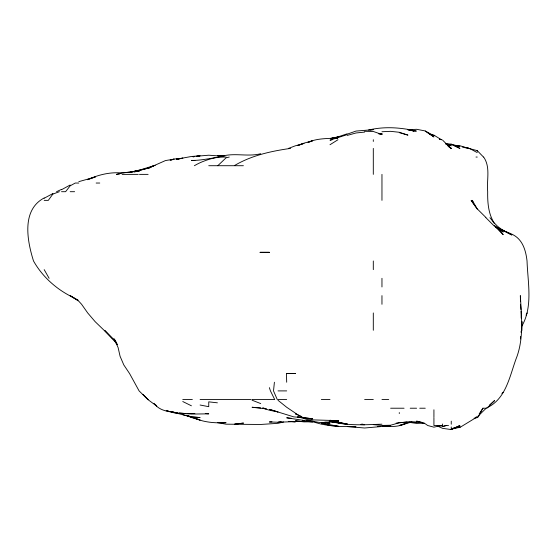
<?xml version="1.0" encoding="UTF-8"?>
<svg xmlns="http://www.w3.org/2000/svg" width="557" height="557" viewBox="0 0 557 557"><rect width="100%" height="100%" fill="white"/><g stroke="black" fill="none" stroke-linecap="round" stroke-linejoin="round"><path stroke-width="0.84" d="M274.406 382.234L273.515 390.896L277.275 399.557M521.436 326.82C533.272 307.032 527.751 282.775 527.04 260.982C525.885 250.991 522.995 240.206 513.477 235.005C508.179 232.123 502.247 230.577 496.914 227.729M521.631 323.29L521.993 321.612L521.902 330.273L521.08 332.508M521.101 331.763L521.484 330.273M520.475 301.692L520.349 295.628C521.422 315.847 523.865 336.693 517.063 356.257C509.739 374.875 506.647 399.515 485.892 408.218L482.898 408.218L478.268 416.88L477.231 417.646L474.077 418.216M526.045 315.116L527.214 312.95M479.166 413.99L482.898 408.218M59.383 191.699L52.845 194.094L48.299 200.36L44.184 200.36M486.915 408.218L494.553 400.594L489.603 404.953M477.913 416.281L485.892 408.49M217.794 165.714L226.065 157.826L229.247 157.053M501.878 393.423L503.215 392.351M329.995 144.729L337.981 139.73M234.727 165.422C251.687 155.403 271.252 151.128 290.559 148.392M194.4 165.714C204.008 159.943 215.169 157.45 226.065 155.326C237.581 153.454 249.32 156.691 260.711 153.725M61.507 189.721L70.168 185.015M44.184 197.958C21.333 209.982 27.133 240.68 33.511 260.982C41.775 275.659 54.767 287.781 69.583 295.628L78.105 300.279L70.168 295.628L78.829 301.26L81.594 304.289L87.7 312.95L95.094 321.612L113.015 338.935L104.813 330.545L117.52 344.435M44.184 198.229L52.845 193.592L52.845 194.094M452.82 428.458L459.908 427.442L477.231 416.88L475.657 417.304M56.542 191.699L61.507 189.38M437.161 425.889L442.585 428.34L451.247 429.572L459.908 425.541L452.033 428.981M307.951 142.432C317.218 138.045 327.808 138.742 337.793 137.941L330.858 138.428M297.717 145.551L304.011 143.135L312.672 140.733L308.738 142.244M288.54 148.392L295.349 145.809L304.011 143.386L297.717 145.614M333.142 138.512L347.317 133.757M348.104 133.854L355.979 131.076L373.301 129.656L370.147 130.08M335.509 137.767L338.656 136.695L330.781 138.456M347.317 134.606L329.995 140.162L332.355 139.73M170.163 160.256L174.097 159.03L182.759 158.348L176.465 159.051M150.425 167.587L133.945 171.862M170.95 160.075L174.097 159.135L165.436 160.576L148.12 168.263L153.983 165.714L148.12 168.096L133.945 171.828M451.247 429.322L459.908 426.732L459.908 427.442M155.229 165.269L139.459 170.129L130.798 172.183L139.459 170.191L130.798 172.036L122.923 172.907M347.317 135.386L355.979 132.984L364.64 132.072M448.503 425.541L446.213 425.541L442.585 426.537L442.585 423.995M78.829 181.638L95.365 176.987L87.491 179.702C98.401 174.766 110.091 171.862 122.136 172.99M283.541 421.969L278.027 423.313L260.711 424.469L226.065 424.183L217.404 422.617L226.065 422.686C214.849 423.278 203.27 422.366 192.994 417.499M443.309 426.244L446.213 425.541M411.881 421.962L399.278 425.541L407.94 422.38C400.33 426.947 391.369 426.968 382.826 426.077M177.251 159.065L191.42 156.489L200.081 155.807L196.934 156.259M452.82 428.333L459.908 426.732M441.179 425.541L433.924 427.156L427.769 425.541L425.263 423.786L416.601 421.12L421.329 422.122M368.574 130.032C384.393 126.272 400.65 127.462 416.364 131.076L413.837 130.972M178.038 159.044L182.759 158.174L176.465 159.003M134.731 171.855L139.459 171.02L122.136 172.886L116.462 174.376L119.706 173.993M196.148 156.273L208.743 155.208L223.705 156.28M407.153 421.914L396.131 423.132M331.568 138.428L338.656 137.502L330.781 138.401M379.596 133.993L381.963 133.743L381.963 134.481L380.229 134.362M382.756 426.168L385.945 425.854M194.887 413.552L187.089 413.593M300.55 421.398L278.027 422.241L269.365 421.962L271.969 421.844M390.617 425.743L364.64 427.999L347.317 426.578L355.979 426.718L338.656 426.446L321.333 422.93L329.995 425.541L338.656 426.314L329.995 425.541M377.632 426.592L380.229 426.384M382.756 425.966L385.152 425.806M407.94 129.788L416.601 129.294L425.263 130.951L433.924 136.938L425.263 131.076L433.924 135.692L432.35 135.233M361.173 424.246L362.906 424.162M381.963 131.731L390.617 131.334L399.278 132.274L407.94 135.121L399.278 132.629M424.399 423.055L416.601 423.411L408.727 422.269M382.826 425.994L388.02 425.827M297.083 421.301L295.349 421.35L304.011 421.468L302.277 421.357M381.963 424.19C364.487 424.754 347.067 426.063 329.995 421.217L347.317 423.94L329.995 421.712L343.377 423.306M324.801 422.136L329.995 422.039C318.764 424.643 308.265 419.212 297.542 416.88L299.972 417.193M378.495 133.798L381.963 133.743M439.703 139.271L441.91 139.73L439.515 139.104M447.654 145.649L451.247 148.392L447.25 145.099M226.065 157.053C214.389 156.754 203.214 160.722 191.42 160.395L194.887 160.458M476.005 157.053L477.231 157.053M208.743 165.714L243.388 165.714M122.136 174.376L138.24 174.376M139.459 174.376L148.12 174.376M78.829 183.037L75.265 183.037L70.168 185.822L65.594 191.699L61.507 191.699M96.152 183.037L99.759 183.037M70.168 191.699L74.617 191.699M286.444 373.573L295.349 373.573L286.444 373.573L286.688 382.234M278.027 390.896L286.688 390.896M182.759 399.557L192.353 399.557M200.081 399.557L251.019 399.557M252.049 399.557L274.719 399.557L270.437 390.896L269.365 387.644M278.027 399.557L286.688 399.557M321.333 399.557L329.995 399.557M364.64 399.557L373.301 399.557M381.963 399.557L388.723 399.557M390.617 408.218L404.069 408.218M410.21 408.218L416.601 408.218M419.741 408.218L425.263 408.218M442.585 425.541L433.924 425.541L433.924 417.541M364.64 131.299L373.301 131.466L381.963 134.481M361.173 424.629L364.64 424.719L361.173 424.42M446.053 143.922L451.247 144.068L459.908 148.392L451.247 144.312L459.908 146.421L456.761 145.955M224.332 156.037L217.404 155.612L222.918 156.218M299.68 421.196L295.349 420.932L304.011 421.879L312.672 421.774L321.333 424.162L329.361 425.541M185.356 413.489L174.097 412.821L166.223 410.69M262.368 408.009L264.025 408.114M453.844 145.321L459.908 145.725L468.569 148.392L464.629 147.619M312.672 421.907L304.011 421.308L312.672 421.774L286.688 417.806L291.415 418.314M288.422 421.371L295.349 421.851L289.292 421.384M260.711 407.898L252.049 407.264L266.079 408.866M177.565 412.862L174.097 412.556L191.42 416.88L200.081 417.534L190.557 416.88L182.759 414.673M179.298 413.016L191.42 414.067L208.743 413.851L205.275 413.538M439.376 425.833L442.585 426.119L442.432 425.541M373.301 424.636L381.963 425.437L390.617 425.235L399.278 422.749L407.94 422.025L422.902 422.728M446.053 144.159L451.247 144.653L446.519 144.054M306.371 420.827L312.672 421.447M217.404 402.822L208.743 401.848L208.743 406.68L200.081 405.016M302.395 417.499L304.011 417.708L293.797 416.88L269.365 409.346L278.027 411.943L269.365 410.217L263.008 408.218L266.19 408.796M329.995 420.243L338.656 421.357L329.995 420.417L338.656 420.66L312.672 419.874L304.011 417.701L312.672 418.794L304.011 417.813L301.434 416.88L295.349 413.461M323.694 422.54L329.995 423.431L326.061 422.443M462.268 147.027L468.569 147.932M167.016 410.788L168.59 411.094M170.163 411.4L174.097 412.173C166.71 411.658 158.46 409.834 154.052 403.282M338.656 422.714L347.317 424.497M302.437 420.25L304.011 420.591M429.99 134.223L433.924 135.114L441.346 139.73M469.356 148.594L477.231 150.613L483.497 157.053M447.313 144.764L451.247 145.781L445.732 143.803M297.717 414.526L295.349 413.754L301.581 416.532M192.994 417.444L200.081 419.971L191.42 417.513L185.92 415.118M188.259 415.724L190.619 416.594M499.274 228.906L503.215 230.368L511.869 235.005L503.215 230.612L497.582 226.344L494.553 223.232M252.049 400.191L260.711 403.581M496.127 227.326L503.215 230.368L495.34 226.706M182.759 401.527L191.42 405.802M469.474 148.392L477.231 152.597M495.995 227.291L503.215 232.018L495.305 226.344L503.215 234.622L494.553 225.453M448.357 146.484L451.247 148.392M295.349 413.085L286.688 407.271L278.027 400.309M148.12 399.752L156.775 406.116L155.688 404.925M147.904 399.557L139.09 390.896L129.586 373.573L123.8 364.919L120.075 356.257L118.112 347.596L114.282 338.935L116.671 343.265M485.892 217.481L477.231 208.868L471.152 200.36L477.231 209.021L472.294 200.36L472.928 201.933M485.892 217.683L494.553 226.344M142.919 394.363L148.12 399.557M442.585 140.092L450.822 148.392M116.141 342.263L113.475 338.935L117.2 344.706M489.937 217.683L494.038 222.946M44.184 269.644L49.12 278.305M483.657 157.053C490.78 167.253 486.491 180.217 487.681 191.699C487.5 202.692 488.329 214.16 494.553 223.608M520.53 304.289L520.927 309.511M521.06 311.231L521.199 318.144M520.53 336.47L520.53 338.935M477.231 150.613L477.231 151.198M451.247 421.169L451.247 424.204M451.247 426.961L451.247 429.572M433.924 409.785L433.924 416.88M399.278 412.57L399.278 413.559M381.963 174.376L381.963 200.36M381.963 278.305L381.963 286.966M381.963 295.628L381.963 304.289M373.301 139.73L373.301 141.45M373.301 148.392L373.301 174.376M373.301 260.982L373.301 269.644M373.301 312.95L373.301 330.273M194.567 156.531L192.994 156.796L194.567 156.601M281.181 421.9L278.027 422.297L281.181 421.914M243.388 423.097L234.727 424.142L243.388 423.097M269.365 252.328L260.084 252.328L269.365 252.328M416.601 422.206L408.81 422.171L416.601 422.206M413.914 131.076L407.94 129.677L413.914 131.076"/></g></svg>
